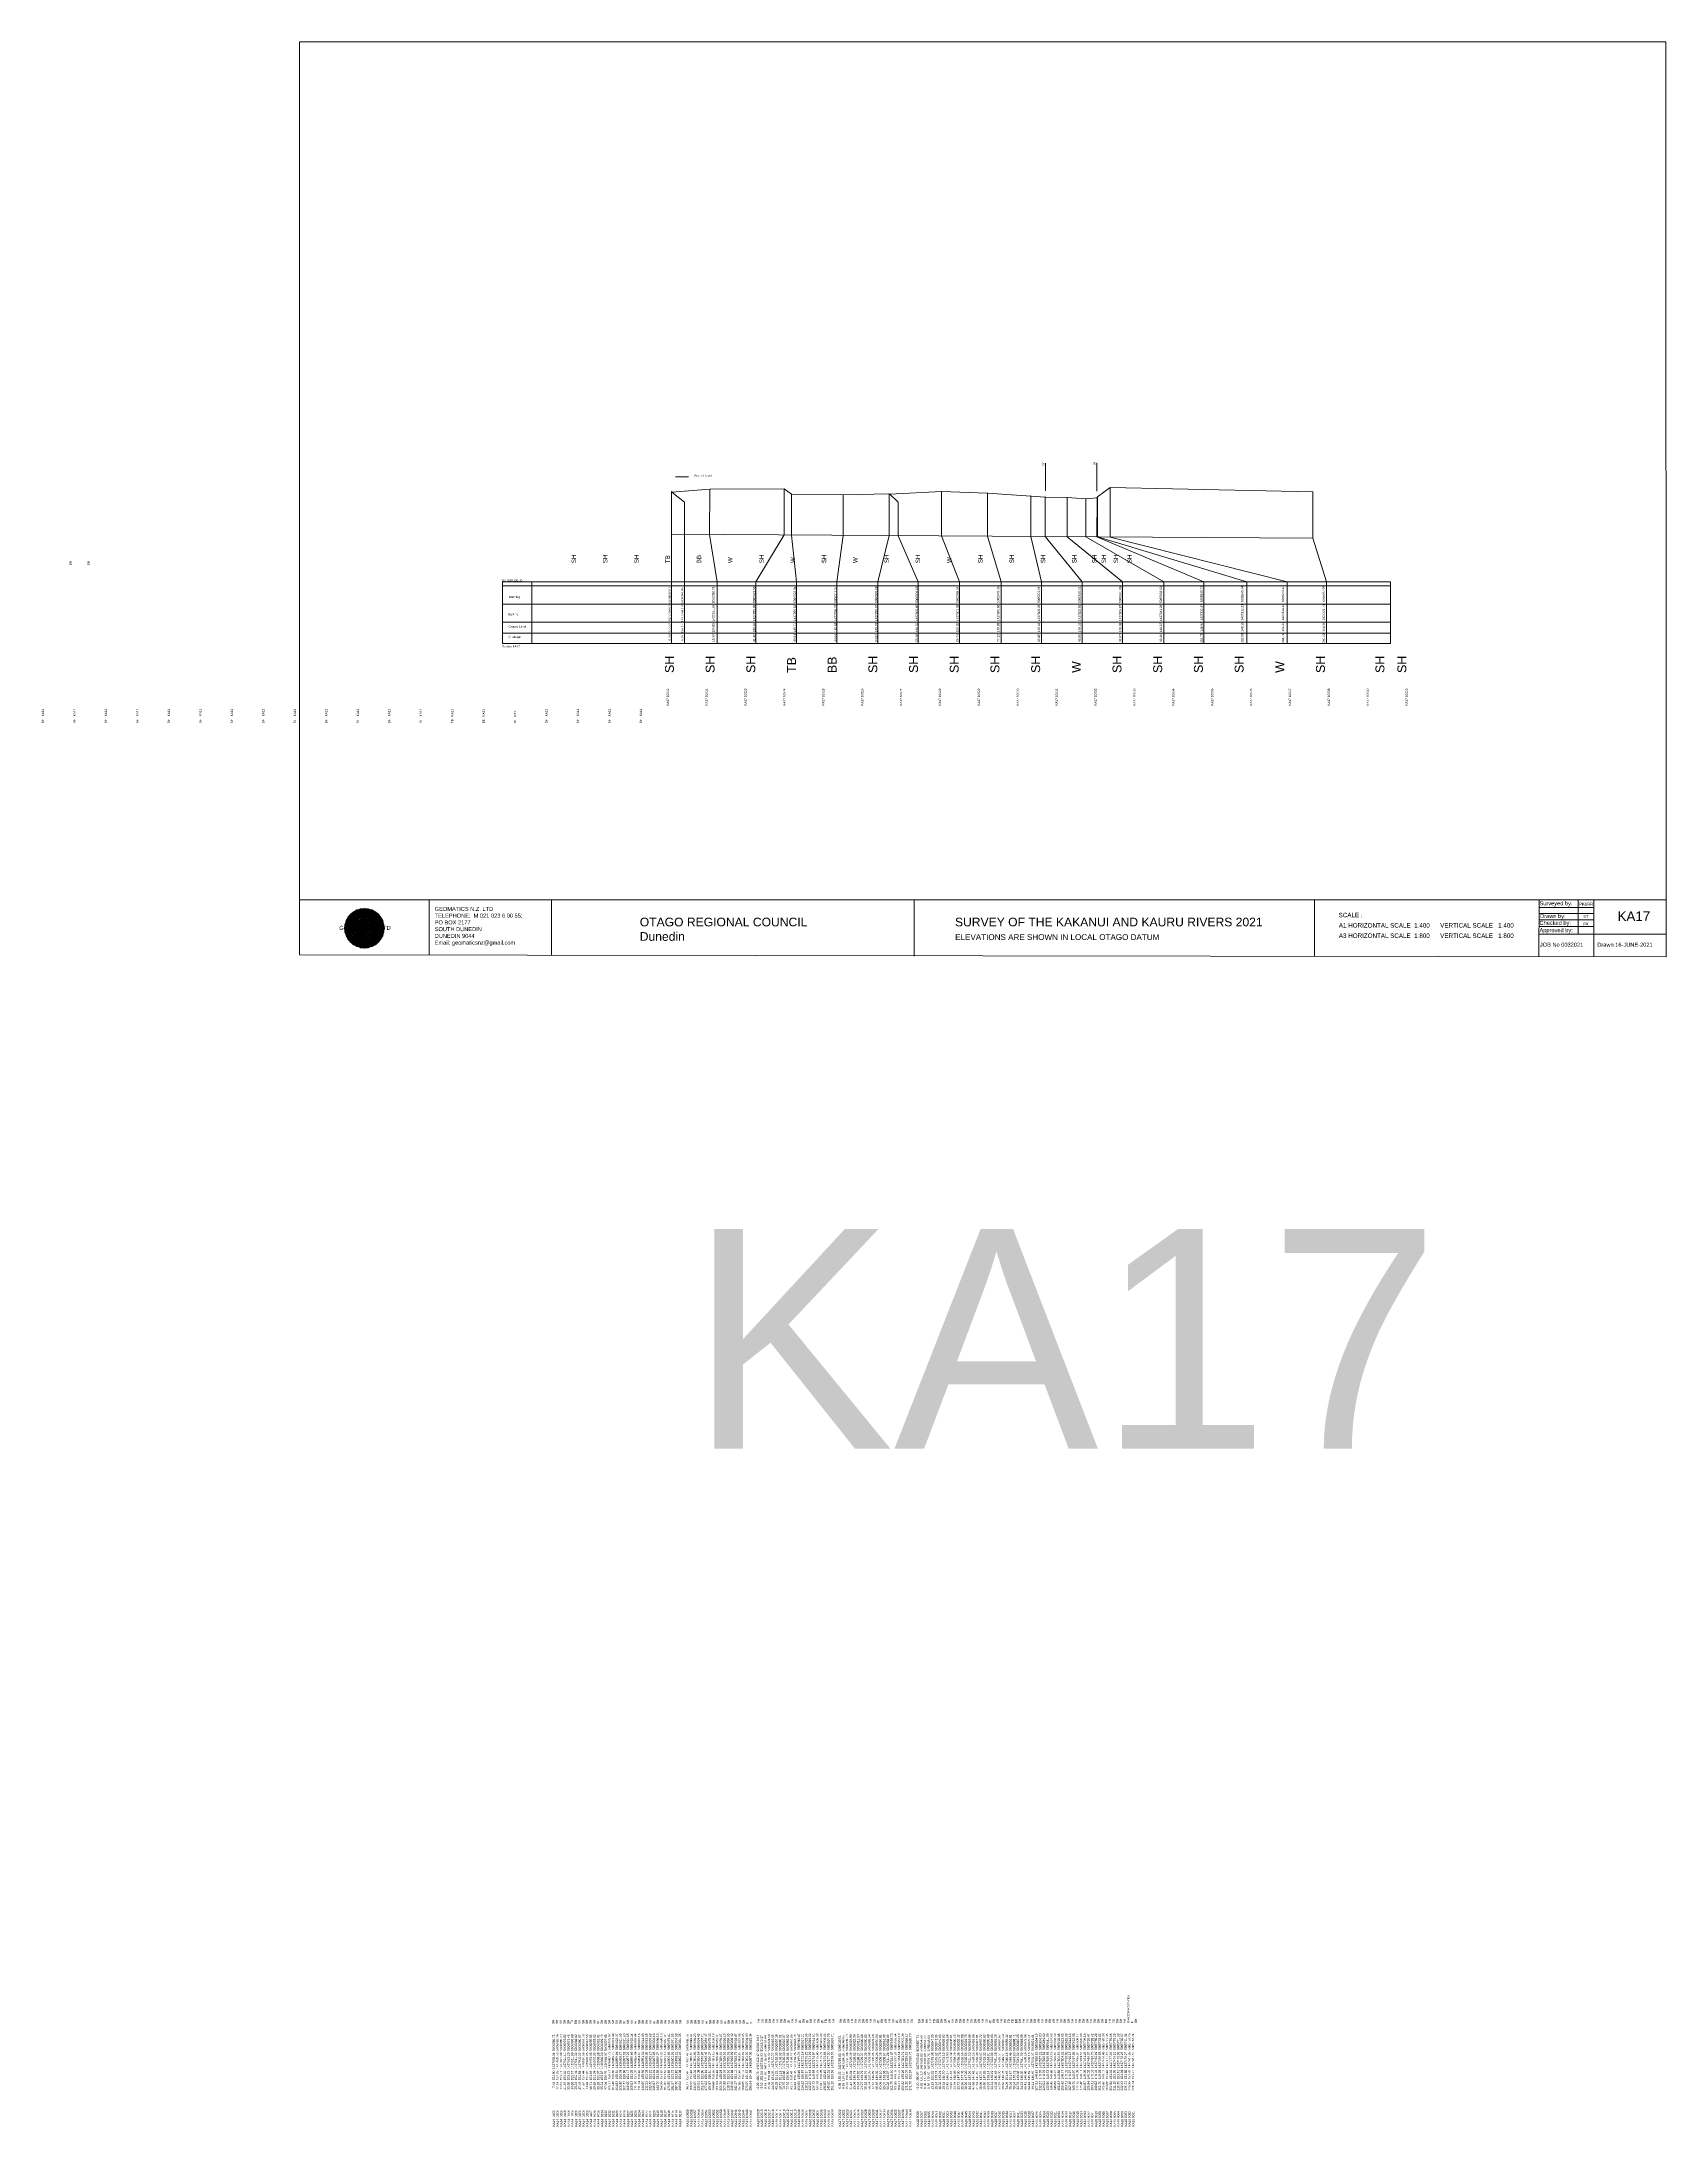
# Model space of a CAD drawing. Header units: millimetres. Extents: x -9371299 to 1075569, y -13754315 to 1425285150.
# Drawn here: x -1030697 to -665330, y -217373 to 251520 of the extents above; entities that cross this region are included whole.
import ezdxf

# ---------------------------------------------------------------- set-up
doc = ezdxf.new("R2010")
doc.units = ezdxf.units.MM
doc.header["$PDMODE"] = 35
doc.header["$PDSIZE"] = 20
doc.layers.get('0').update_dxf_attribs({"lineweight": 0})
doc.layers.add('CODE', color=7, linetype='Continuous', lineweight=0)
doc.layers.add('geo', color=7, linetype='Continuous', lineweight=0)
doc.styles.get("Standard").update_dxf_attribs({"font": 'arial.ttf'})

# ---------------------------------------------------------------- blocks, each defined once
blk = doc.blocks.new('Geomatics_Circle_SPT')
at = {"layer": 'geo', "color": 2, "linetype": 'Continuous', "lineweight": 0}
for p, q in [((0, 25.2), (-25.2, 0)), ((-24.7, 4.9), (-4.9, 24.7)), ((-24.7, -4.9), (4.9, 24.7)), ((4.9, -24.7), (-24.7, 4.9)), ((-24.7, 0), (0, -24.7)), ((-9.7, 23.3), (-23.3, 9.6)), ((9.7, 23.3), (-23.3, -9.7)), ((-23.3, 9.7), (9.7, -23.3)), ((-21, 14), (-14, 21)), ((-21, -14), (14, 21)), ((14, -21), (-21, 14)), ((0, 0), (-17.8, 17.8)), ((0, 0), (-17.8, -17.8)), ((-14, 21), (21, -14)), ((21, 14), (-14, -21)), ((23.3, -9.7), (-9.7, 23.3)), ((-9.7, -23.3), (23.3, 9.7)), ((-4.9, 24.7), (24.7, -4.9)), ((24.7, 4.9), (-4.9, -24.7)), ((25.2, 0), (0, 25.2)), ((0, 0), (17.8, 17.8)), ((0, 0), (17.8, -17.8)), ((0, -24.8), (25.2, 0)), ((4.9, 24.7), (24.7, 4.9)), ((23.3, 9.7), (9.7, 23.3)), ((14, 21), (21, 14)), ((17.8, 18.1), (17.8, 18.1)), ((-4.9, -24.7), (-24.7, -4.9)), ((-23.3, -9.7), (-9.7, -23.3)), ((-14, -21), (-21, -14)), ((-17.8, -17.8), (-17.8, -17.8)), ((24.7, -4.9), (4.9, -24.7)), ((4.9, -24.7), (4.9, -24.7)), ((9.7, -23.3), (23.3, -9.7)), ((21, -14), (14, -21)), ((18.1, -17.8), (18.1, -17.8))]:
    blk.add_line(p, q, dxfattribs=at)
at = {"layer": 'geo', "color": 1, "linetype": 'Continuous', "lineweight": 0}
for p, q in [((-25.2, 0), (9.7, 23.3)), ((-25.2, 0), (-9.6, 23.3)), ((-25.2, 0), (23.3, 9.7)), ((-25.2, 0), (-23.3, 9.7)), ((-23.3, -9.7), (-25.2, 0)), ((-9.6, -23.3), (-25.2, 0)), ((9.7, -23.3), (-25.2, 0)), ((-4.9, 24.8), (-24.7, -4.9)), ((4.9, 24.7), (-24.7, 4.9)), ((14, 21), (-24.7, -4.9)), ((-14, 21), (-24.7, 4.9)), ((21, 14), (-24.7, 4.9)), ((-21, 14), (-24.7, -4.9)), ((0, 0), (-24.7, 4.9)), ((-24.7, 4.9), (-21, -14)), ((-24.7, 4.9), (-4.9, -24.7)), ((-24.7, 4.9), (14, -21)), ((-24.7, 4.9), (-24.7, 4.9)), ((0, 0), (-24.7, -4.9)), ((-23.3, 9.7), (0, 25.2)), ((-23.3, -9.6), (0, 25.2)), ((-23.3, -9.6), (17.8, 17.8)), ((-23.3, 9.7), (-17.8, 17.9)), ((-23.3, -9.6), (-17.8, 17.9)), ((-23.3, 9.7), (17.8, 17.8)), ((-17.8, -17.8), (-23.3, 9.7)), ((0, -25.2), (-23.3, 9.7)), ((-23.3, 9.7), (17.8, -17.8)), ((-23.3, 9.7), (25.2, 0)), ((-23.3, 9.4), (-23.3, 9.4)), ((-23.3, -9.7), (25.2, 0)), ((4.9, 24.8), (-21, -14)), ((-4.9, 24.7), (-21, 14)), ((14, 21), (-21, 14)), ((-14, 21), (-21, -14)), ((0, 0), (-21, 14)), ((-21, 14), (-14, -21)), ((-21, 14), (4.9, -24.7)), ((-21, 14), (-21, 14)), ((24.7, 4.9), (-21, 14)), ((0, 0), (-21, -14)), ((-17.9, 17.6), (-17.9, 17.6)), ((-17.8, 17.8), (9.7, 23.3)), ((-17.8, 17.8), (-9.6, 23.3)), ((-17.8, -17.8), (9.7, 23.3)), ((-17.8, -17.8), (-9.7, 23.3)), ((-9.7, -23.3), (-17.8, 17.8)), ((-17.8, 17.8), (9.7, -23.3)), ((-17.8, 17.8), (23.3, -9.6)), ((-17.8, 17.8), (23.3, 9.7)), ((-17.8, -17.8), (23.3, 9.7)), ((4.9, 24.7), (-14, 21)), ((-4.9, 24.7), (-14, -20.9)), ((0, 0), (-14, 21)), ((-14, 21), (-4.9, -24.7)), ((-14, 21), (-14, 21)), ((24.7, -4.9), (-14, 21)), ((21, 14), (-14, 21)), ((-14, -21), (24.7, 4.9)), ((0, 0), (-14, -21)), ((-9.8, 23.1), (-9.8, 23.1)), ((-9.7, 23.3), (0, 25.2)), ((-9.7, 23.3), (0, -25.2)), ((-9.7, -23.3), (0, 25.2)), ((-9.6, 23.3), (17.8, -17.8)), ((-9.6, 23.3), (25.2, 0)), ((-9.6, 23.3), (17.8, 17.8)), ((-9.6, -23.3), (17.8, 17.9)), ((25.2, 0), (-9.6, -23.3)), ((0, 0), (-4.9, 24.7)), ((-4.9, 24.7), (-4.9, 24.7)), ((21, -14), (-4.9, 24.7)), ((24.8, 4.9), (-4.9, 24.7)), ((14, 21), (-4.9, 24.7)), ((-4.9, -24.7), (21, 14)), ((0, 0), (-4.9, -24.7)), ((-0.2, 25.1), (-0.2, 25.1)), ((0, 25.2), (9.7, -23.3)), ((0, 25.2), (23.3, -9.7)), ((0, 25.2), (23.3, 9.7)), ((0, 25.2), (9.7, 23.3)), ((0, 0), (4.9, 24.7)), ((0, -25.2), (9.7, 23.3)), ((0, 0), (14, 21)), ((0, 0), (21, 14)), ((23.3, 9.7), (0, -25.2)), ((0, 0), (24.8, 4.9)), ((0, 0), (4.9, -24.7)), ((0, 0), (14, -21)), ((0, 0), (21, -14)), ((0, 0), (24.8, -4.9)), ((21, 14), (4.9, 24.8)), ((14, -21), (4.9, 24.7)), ((24.7, -4.9), (4.9, 24.7)), ((4.9, 24.7), (4.9, 24.7)), ((4.9, -24.7), (14, 21)), ((4.9, -24.7), (24.7, 4.9)), ((9.4, 23.3), (9.4, 23.3)), ((9.7, 23.3), (17.8, -17.8)), ((9.7, 23.3), (25.2, 0)), ((9.7, 23.3), (17.8, 17.9)), ((17.8, 17.8), (9.7, -23.3)), ((25.2, 0), (9.7, -23.3)), ((21, -14), (14, 21)), ((24.7, 4.9), (14, 21)), ((14, 21), (14, 21)), ((14, -21), (21, 14)), ((17.6, 17.9), (17.6, 17.9)), ((17.8, 17.8), (23.3, -9.7)), ((17.8, 17.8), (23.3, 9.7)), ((23.3, 9.7), (17.8, -17.8)), ((24.7, -4.9), (21, 14)), ((21, 14), (21, 14)), ((21, -14), (24.7, 4.9)), ((23.1, 9.8), (23.1, 9.8)), ((23.3, 9.7), (25.2, 0)), ((25.2, 0), (23.3, -9.6)), ((24.7, 4.9), (24.7, 4.9)), ((25.1, 0.2), (25.1, 0.2)), ((-25.2, 0), (23.3, -9.7)), ((-25.1, -0.2), (-25.1, -0.2)), ((-24.7, -4.9), (-24.7, -4.9)), ((-24.7, -4.9), (-14, -21)), ((-24.7, -4.9), (4.9, -24.7)), ((-24.7, -4.9), (21, -14)), ((-17.8, -17.8), (-23.3, -9.7)), ((0, -25.2), (-23.3, -9.6)), ((17.8, -17.8), (-23.3, -9.6)), ((-23.1, -9.8), (-23.1, -9.8)), ((-21, -14), (24.7, -4.9)), ((-21, -14), (-21, -14)), ((-21, -14), (-4.9, -24.7)), ((-21, -14), (14, -21)), ((23.3, -9.7), (-17.8, -17.8)), ((-9.6, -23.3), (-17.8, -17.8)), ((9.7, -23.3), (-17.8, -17.8)), ((-17.6, -17.9), (-17.6, -17.9)), ((-14, -21), (21, -14)), ((-14, -21), (-14, -21)), ((-14, -21), (4.9, -24.7)), ((17.8, -17.8), (-9.7, -23.3)), ((0, -25.2), (-9.7, -23.3)), ((-9.4, -23.3), (-9.4, -23.3)), ((-4.9, -24.7), (24.7, -4.9)), ((-4.9, -24.7), (14, -21)), ((-4.9, -24.7), (-4.9, -24.7)), ((23.3, -9.6), (0, -25.2)), ((9.7, -23.3), (0, -25.2)), ((0.2, -25.1), (0.2, -25.1)), ((4.9, -24.7), (21, -14)), ((4.9, -24.7), (4.9, -24.7)), ((17.8, -17.8), (9.7, -23.3)), ((9.8, -23.1), (9.8, -23.1)), ((14, -21), (24.7, -4.9)), ((14, -21), (14, -21)), ((23.3, -9.6), (17.8, -17.8)), ((17.9, -17.6), (17.9, -17.6)), ((21, -14), (21, -14)), ((23.3, -9.4), (23.3, -9.4)), ((24.7, -4.9), (24.7, -4.9))]:
    blk.add_line(p, q, dxfattribs=at)
at = {"layer": 'geo', "color": 114, "linetype": 'Continuous', "lineweight": 0}
for p, q in [((17.9, 17.8), (-25.2, 0)), ((-24.7, 4.9), (14, 21)), ((-24.7, -4.9), (21, 14)), ((-14, -21), (-24.7, 4.9)), ((9.7, 23.3), (-23.3, 9.7)), ((0, 0), (-23.3, 9.7)), ((-23.3, 9.7), (-9.7, -23.3)), ((0, 0), (-23.3, -9.7)), ((-4.9, -24.7), (-21, 14)), ((-20.9, 14), (4.9, 24.7)), ((24.8, 4.9), (-20.9, -14)), ((0, 25.2), (-17.8, 17.8)), ((-17.8, 17.8), (0, -25.2)), ((-14, 21), (-4.9, 24.7)), ((4.9, -24.7), (-14, 21)), ((0, 0), (-9.7, 23.3)), ((0, 0), (-9.7, -23.3)), ((-4.9, 24.7), (14, -21)), ((17.8, -17.8), (0, 25.2)), ((0, 0), (9.7, 23.3)), ((0, 0), (23.3, 9.7)), ((0, 0), (9.7, -23.3)), ((0, 0), (23.3, -9.7)), ((4.9, 24.7), (21, -14)), ((23.3, -9.7), (9.7, 23.3)), ((14, 21), (24.7, -4.9)), ((25.2, 0), (17.8, 17.8)), ((21, 14), (24.7, 4.9)), ((-25.2, 0), (-17.8, -17.8)), ((-21, -14), (-24.7, -4.9)), ((-17.8, -17.8), (25.2, 0)), ((24.8, -4.9), (-14, -21)), ((-9.6, -23.3), (23.3, -9.7)), ((21, -14), (-4.9, -24.8)), ((0, -25.2), (17.9, -17.8)), ((14, -21), (4.9, -24.8))]:
    blk.add_line(p, q, dxfattribs=at)
at = {"layer": 'geo', "color": 250, "linetype": 'Continuous', "lineweight": 0}
for p, q in [((0, 0), (-25.2, 0)), ((24.7, 4.9), (-24.7, 4.9)), ((-24.7, 4.9), (-24.7, -4.9)), ((-23.3, 9.7), (23.3, 9.7)), ((-23.3, 9.7), (-23.3, 9.7)), ((-23.3, -9.7), (-23.3, 9.7)), ((21, 14), (-21, 14)), ((-21, 14), (-21, -14)), ((-17.8, 17.8), (17.8, 17.8)), ((-17.8, -17.8), (-17.8, 17.8)), ((-14, 21), (-14, 21)), ((14, 21), (-14, 21)), ((-14, 20.9), (-14, -21)), ((-9.7, 23.3), (9.7, 23.3)), ((-9.7, -23.3), (-9.7, 23.3)), ((-4.9, 24.7), (4.9, 24.7)), ((-4.9, 24.7), (-4.9, -24.7)), ((0, 0), (0, 25.2)), ((0, 0), (0, -25.2)), ((0, 0), (25.2, 0)), ((4.9, 24.7), (4.9, -24.7)), ((9.7, -23.3), (9.7, 23.3)), ((14, 21), (14, -21)), ((17.8, -17.8), (17.8, 17.8)), ((21, 14), (21, 14)), ((21, -14), (21, 14)), ((23.3, 9.7), (23.3, -9.7)), ((24.7, 4.9), (24.7, 4.9)), ((24.7, -4.9), (24.7, 4.9)), ((-24.7, -4.9), (24.7, -4.9)), ((23.3, -9.7), (-23.3, -9.7)), ((-21, -14), (21, -14)), ((17.8, -17.8), (-17.8, -17.8)), ((-14, -21), (14, -21)), ((9.7, -23.3), (-9.7, -23.3)), ((-4.9, -24.7), (4.9, -24.7))]:
    blk.add_line(p, q, dxfattribs=at)
blk = doc.blocks.new('GeomaticsNZ TITLE BLOCK')
at = {"color": 7, "linetype": 'Continuous', "lineweight": 0}
for p, q in [((0, 94.9), (0, 1579.2)), ((0, 1579.2), (2363.4, 1579.2)), ((2363.4, 1579.2), (2364, 94.9)), ((2364, 94.9), (0, 94.9)), ((0, 94.9), (0, 0)), ((15.9, 94.9), (2364, 94.9)), ((224.3, 95.2), (224.3, -0.3)), ((2364, 94.9), (382.6, 94.9)), ((435.8, 95.2), (435.8, -0.7)), ((1063.4, 94.9), (1063.4, -2.4)), ((1755.4, 94.9), (1755.4, -2.6)), ((2143.9, 94.9), (2143.7, -3)), ((2143.9, 81.9), (2238.6, 81.7)), ((2211.5, 94.9), (2211.5, 36.1)), ((2238.6, 94.8), (2238.6, -3.2)), ((2364, -3.5), (2364, 94.9)), ((2143.6, 60.4), (2238.6, 60.4)), ((2143.8, 48.6), (2238.6, 48.6)), ((2143.9, 71), (2238.6, 71)), ((0, 0), (2364, -3.5)), ((2143.8, 35.4), (2364, 35.3))]:
    blk.add_line(p, q, dxfattribs=at)
at = {"color": 7, "linetype": 'Continuous', "lineweight": 0, "xscale": 1.36, "yscale": 1.36, "zscale": 1.36}
blk.add_blockref('Geomatics_Circle_SPT', (112.4, 45.7), dxfattribs=at)
at = {"color": 7, "linetype": 'Continuous', "lineweight": 0}
for s, p in [('PK&RR', (2213.2, 84.8)), ('ST', (2220.3, 63.6)), ('PK', (2220.4, 50.6))]:
    blk.add_text(s, height=5, dxfattribs=at).set_placement(p)
at = {"color": 7, "linetype": 'Continuous', "lineweight": 0, "attachment_point": 1}
for s, width, heights, insert, char_height in [('{\\C256;GEOMATICS N.Z. LTD                   \\PTELEPHONE:  M 021 023 6 00 55;\\PPO BOX 2177\\PSOUTH DUNEDIN\\PDUNEDIN 9044\\PEmail: geomaticsnz@gmail.com}', 3535.727, [94.7], (234, 82.7), 7), ('{\\C256;Surveyed by:}', 3535.727, [0], (2144.7, 92.4), 7), ('{\\C256;Geomatics N.Z. LTD                   }', 125.079, [15.8], (68.8, 49.9), 7), ('{\\C256;OTAGO REGIONAL COUNCIL\\PDunedin}', 3535.727, [0], (588.6, 64), 15), ('{\\C256;SURVEY OF THE KAKANUI AND KAURU RIVERS 2021}', 3535.727, [0], (1133.8, 64), 15), ('{\\C256;Approved by:}', 3535.727, [0], (2144.7, 45.9), 7), ('{\\C256;Checked by:}', 3535.727, [0], (2144.7, 58.6), 7), ('{\\C256;Drawn by:}', 3535.727, [0], (2145.8, 70.4), 7), ('{\\C256;ELEVATIONS ARE SHOWN IN LOCAL OTAGO DATUM}', 3535.727, [0], (1134.1, 35.4), 10), ('{\\C256;JOB No 0032021}', 3535.727, [0], (2145.3, 20.8), 7), ('{\\C256;Drawn:16-JUNE-2021}', 3535.727, [0], (2244.7, 20.7), 7)]:
    blk.add_mtext_dynamic_manual_height_columns(s, width=width, gutter_width=159, heights=heights, dxfattribs=dict(at, insert=insert, char_height=char_height))

msp = doc.modelspace()

# ---------------------------------------------------------------- linework, layer by layer
at = {"color": 7, "lineweight": 0}
for p, q in [((-804920, 150527), (-804920, 156706)), ((-793399, 150420), (-793399, 156813)), ((-744796, 139813), (-741787, 130000))]:
    msp.add_line(p, q, dxfattribs=at)
at = {"lineweight": 0}
for p, q in [((-889033, 150317), (-889033, 116048)), ((-880428, 150847), (-880492, 140671)), ((-863714, 150938), (-863714, 140565)), ((-862070, 149738), (-862070, 140554)), ((-850467, 149628), (-850467, 140481)), ((-840137, 149789), (-840137, 140416)), ((-793363, 148940), (-793419, 140120)), ((-889033, 140725), (-744796, 139813)), ((-880492, 140671), (-878778, 130000)), ((-863714, 140565), (-870100, 130000)), ((-862070, 140554), (-860969, 130000)), ((-850467, 140481), (-851880, 130000)), ((-840137, 140416), (-842641, 130000)), ((-838095, 140403), (-833554, 130000)), ((-828370, 140341), (-824310, 130000)), ((-817990, 140276), (-814914, 130000)), ((-808264, 140214), (-805877, 130000)), ((-805054, 140194), (-796710, 130000)), ((-800039, 140162), (-787601, 130000)), ((-795856, 140136), (-778302, 130000)), ((-793419, 140120), (-769306, 130000)), ((-793219, 140119), (-759690, 130000)), ((-790396, 140101), (-750618, 130000)), ((-927096, 130000), (-927096, 129453)), ((-878778, 116176), (-878778, 130000)), ((-870100, 116176), (-870100, 130000)), ((-860969, 116176), (-860969, 130000)), ((-851880, 116176), (-851880, 130000)), ((-842641, 116176), (-842641, 130000)), ((-833554, 116176), (-833554, 130000)), ((-824310, 116176), (-824310, 130000)), ((-814914, 116176), (-814914, 130000)), ((-805877, 116176), (-805877, 130000)), ((-796710, 116176), (-796710, 130000)), ((-787601, 116176), (-787601, 130000)), ((-778302, 116176), (-778302, 130000)), ((-769306, 116176), (-769306, 130000)), ((-759690, 116176), (-759690, 130000)), ((-750618, 116176), (-750618, 130000)), ((-741787, 116176), (-741787, 130000))]:
    msp.add_line(p, q, dxfattribs=at)
at = {"color": 1, "lineweight": 0}
msp.add_line((-888160, 153653), (-885253, 153653), dxfattribs=at)
at = {"color": 7, "lineweight": 0, "transparency": 33554687}
for p, q in [((-927096, 130000), (-727359, 130000)), ((-927096, 129453), (-927096, 116176)), ((-927096, 129154), (-727359, 129154)), ((-920460, 130000), (-920460, 116176)), ((-727359, 130000), (-727359, 116176)), ((-927096, 125031), (-727359, 125031)), ((-927096, 120970), (-727359, 120970)), ((-927096, 118467), (-727359, 118467)), ((-927096, 116176), (-727359, 116176))]:
    msp.add_line(p, q, dxfattribs=at)
at = {"color": 1, "lineweight": 0}
msp.add_lwpolyline([(-889033, 150317), (-888951, 150167), (-880428, 150847), (-863714, 150938), (-862070, 149738), (-850467, 149628), (-840137, 149789), (-839933, 149759), (-828370, 150349), (-817990, 149990), (-808264, 149320), (-805054, 149100), (-800039, 148980), (-795856, 148670), (-793363, 148940), (-793219, 149180), (-790396, 151241), (-744796, 150262)], dxfattribs=at)
at = {"lineweight": 0}
for points in [[(-888951, 150167), (-886127, 147928), (-886127, 140706)], [(-828370, 150349), (-828370, 140341)], [(-790396, 151241), (-790396, 140101)], [(-744796, 150262), (-744796, 139813)], [(-839933, 149759), (-838095, 147934), (-838095, 140403)], [(-817990, 149990), (-817990, 140276)], [(-808264, 149320), (-808264, 140214)], [(-805054, 149100), (-805054, 140194)], [(-800039, 148980), (-800039, 140162)], [(-795856, 148670), (-795856, 140136)], [(-793219, 149180), (-793219, 140119)], [(-886127, 140706), (-886127, 116176)]]:
    msp.add_lwpolyline(points, dxfattribs=at)
for p in [(-889033, 150317), (-888951, 150167), (-880428, 150847), (-863714, 150938), (-828370, 150349), (-790396, 151241), (-744796, 150262), (-862070, 149738), (-850467, 149628), (-840137, 149789), (-839933, 149759), (-817990, 149990), (-808264, 149320), (-805054, 149100), (-800039, 148980), (-795856, 148670), (-793363, 148940), (-793219, 149180)]:
    msp.add_point(p, dxfattribs=at)

# ---------------------------------------------------------------- block references
at = {"color": 7, "lineweight": 0, "xscale": 130.037656131007, "yscale": 130.037656131007, "zscale": 130.037656131007}
msp.add_blockref('GeomaticsNZ TITLE BLOCK', (-972738, 46160), dxfattribs=at)

# ---------------------------------------------------------------- texts
at = {"color": 7, "lineweight": 0, "transparency": 33554687}
for s, height, p in [('Ground Level', 473.07, (-883968, 153653)), ('DATUM 130.00', 473.07, (-927163, 130136)), ('Northing', 473.1, (-925652, 126387)), ('Easting', 473.1, (-925721, 122528)), ('Ground Level', 473.07, (-925704, 119739)), ('Chainage', 473.1, (-925701, 117414)), ('Section KA17', 473.07, (-927163, 115258))]:
    msp.add_text(s, height=height, dxfattribs=at).set_placement(p)
at = {"lineweight": 0}
for s, p in [('6.08  150.32  1427289.83  5006048.81', (-889213, 116826)), ('6.16  150.17  1427284.13  5006048.95', (-886365, 116730)), ('  15.30  150.85  1427291.89  5006039.73', (-879382, 116100)), ('  31.40  150.94  1427295.39  5006023.98', (-870232, 116146)), ('  33.04  149.74  1427295.62  5006022.34', (-861083, 116146)), ('  44.64  149.63  1427298.27  5006011.04', (-851934, 116167)), ('  54.97  149.79  1427299.37  5006000.68', (-842785, 116147)), ('  55.18  149.76  1427300.86  5006000.83', (-833636, 116147)), ('  66.74  150.35  1427303.38  5005989.54', (-824487, 116149)), ('  77.12  149.99  1427305.86  5005979.46', (-815338, 116143)), ('  86.85  149.32  1427308.28  5005970.04', (-806189, 116147)), ('  90.06  149.10  1427308.59  5005966.81', (-797040, 116147)), ('  95.07  148.98  1427309.87  5005961.96', (-787891, 116147)), ('  99.26  148.67  1427311.28  5005958.00', (-778742, 116147)), (' 101.75  148.94  1427312.47  5005955.73', (-769593, 116100)), (' 101.89  149.18  1427312.31  5005955.54', (-760444, 116100)), (' 104.71  151.24  1427314.14  5005953.10', (-751295, 116100)), (' 150.32  150.26  1427321.71  5005907.99', (-742146, 116100)), ('  BM-OCR-KA10-Obs', (-786059, -194548)), (' SH', (-915407, -194548)), ('    7.81  152.90  1427033.34  5006086.71', (-915325, -209519)), (' SH', (-914566, -194548)), ('  12.19  152.93  1427030.63  5006083.26', (-914489, -209519)), (' SH', (-913724, -194548)), ('  12.61  151.71  1427027.89  5006085.23', (-913654, -209519)), (' SH', (-912882, -194548)), ('  21.80  153.02  1427021.11  5006079.02', (-912819, -209519)), (' SH', (-912040, -194548)), ('  32.69  153.03  1427013.25  5006071.46', (-911983, -209519)), (' TB', (-911207, -194548)), ('  34.89  153.07  1427011.89  5006069.68', (-911148, -209519)), (' BB', (-910373, -194548)), ('  35.83  152.41  1427011.32  5006068.92', (-910312, -209519)), (' SH', (-909532, -194548)), ('  47.83  152.54  1427002.32  5006060.97', (-909477, -209519)), (' SH', (-908690, -194548)), ('  61.62  152.44  1426992.09  5006051.73', (-908642, -209519)), (' SH', (-907848, -194548)), ('  73.99  152.05  1426982.85  5006043.50', (-907806, -209519)), (' SH', (-907006, -194548)), ('  86.71  151.58  1426973.35  5006035.05', (-906971, -209519)), (' SH', (-906164, -194548)), ('  89.86  151.34  1426970.93  5006033.02', (-906136, -209519)), (' W', (-905331, -194548)), ('  93.18  150.97  1426968.28  5006031.01', (-905300, -209519)), (' SH', (-904489, -194548)), ('  95.51  150.87  1426966.59  5006029.40', (-904465, -209519)), (' SH', (-903647, -194548)), ('  97.94  150.78  1426964.87  5006027.68', (-903629, -209519)), (' SH', (-902805, -194548)), (' 100.71  150.71  1426962.73  5006025.92', (-902794, -209519)), (' SH', (-901963, -194548)), (' 103.46  150.65  1426960.77  5006023.99', (-901959, -209519)), (' 104.83  150.54  1426959.84  5006022.97', (-901123, -209519)), (' SH', (-901121, -194548)), (' 106.80  150.78  1426958.07  5006021.99', (-900288, -209519)), (' SH', (-900280, -194548)), (' 107.47  150.96  1426957.52  5006021.60', (-899452, -209519)), (' W', (-899446, -194548)), (' 108.05  151.17  1426957.23  5006021.05', (-898617, -209519)), (' SH', (-898604, -194548)), (' 109.03  151.25  1426956.65  5006020.24', (-897782, -209519)), (' SH', (-897763, -194548)), (' 111.16  151.02  1426955.04  5006018.84', (-896946, -209519)), (' W', (-896929, -194548)), (' 111.74  150.94  1426954.87  5006018.16', (-896111, -209519)), (' SH', (-896087, -194548)), (' 116.80  150.92  1426951.01  5006014.88', (-895276, -209519)), (' SH', (-895245, -194548)), (' 119.21  151.03  1426948.95  5006013.58', (-894440, -209519)), (' SH', (-894404, -194548)), (' 132.46  151.22  1426939.17  5006004.63', (-893605, -209519)), (' SH', (-893562, -194548)), (' 135.67  151.31  1426937.08  5006002.16', (-892769, -209519)), (' W', (-892728, -194548)), (' 144.76  151.50  1426930.27  5005996.13', (-891934, -209519)), (' SH', (-891887, -194548)), (' 156.99  151.62  1426921.02  5005988.13', (-891099, -209519)), (' SH', (-891045, -194548)), (' 167.62  151.62  1426913.13  5005981.01', (-890263, -209519)), (' SH', (-890203, -194548)), (' 175.95  151.69  1426906.96  5005975.41', (-889428, -209519)), (' SH', (-889361, -194548)), (' 181.97  151.72  1426902.26  5005971.63', (-888593, -209519)), (' SH', (-888519, -194548)), (' 187.46  151.82  1426898.21  5005967.93', (-887757, -209519)), (' SH', (-887677, -194548)), (' 196.02  151.98  1426892.16  5005961.85', (-886922, -209519)), (' SH', (-886835, -194548)), ('  96.17  152.47  1427072.42  5006058.75', (-885253, -209519)), (' SH', (-885160, -194548)), (' 106.55  152.46  1427068.67  5006049.07', (-884418, -209519)), (' SH', (-884318, -194548)), (' 119.00  152.01  1427062.33  5006038.20', (-883582, -209519)), (' SH', (-883476, -194548)), (' 133.91  152.08  1427056.64  5006024.42', (-882747, -209519)), (' SH', (-882635, -194548)), (' 151.94  151.96  1427049.87  5006007.71', (-881912, -209519)), (' SH', (-881793, -194548)), (' 177.02  150.81  1427040.43  5005984.47', (-881076, -209519)), (' W', (-880959, -194548)), (' 186.87  150.54  1427036.27  5005975.53', (-880241, -209519)), (' SH', (-880118, -194548)), (' 194.86  150.55  1427033.15  5005968.18', (-879405, -209519)), (' SH', (-879276, -194548)), (' 201.58  150.49  1427030.48  5005962.01', (-878570, -209519)), (' SH', (-878434, -194548)), (' 205.78  150.23  1427029.03  5005958.07', (-877735, -209519)), (' SH', (-877592, -194548)), (' 207.88  150.76  1427028.06  5005956.19', (-876899, -209519)), (' W', (-876759, -194548)), (' 210.76  151.62  1427026.91  5005953.55', (-876064, -209519)), (' SH', (-875917, -194548)), (' 226.20  151.88  1427020.69  5005939.42', (-875229, -209519)), (' SH', (-875075, -194548)), (' 242.27  151.12  1427014.79  5005924.47', (-874393, -209519)), (' SH', (-874233, -194548)), (' 257.85  152.64  1427008.87  5005910.06', (-873558, -209519)), (' SH', (-873391, -194548)), (' 264.65  154.14  1427006.09  5005903.85', (-872722, -209519)), (' SH', (-872549, -194548)), (' 275.00  154.57  1427002.09  5005894.30', (-871887, -209519)), (' F', (-871716, -194548)), (' 286.94  154.58  1426997.36  5005883.34', (-871052, -209519)), (' Y', (-870883, -194548)), ('  -9.99  150.79  1427152.17  5006049.64', (-869383, -209519)), ('  SH', (-869208, -194548)), ('  -3.52  152.04  1427154.90  5006042.37', (-868548, -209519)), ('  SH', (-868366, -194548)), ('   8.43  151.87  1427155.80  5006031.84', (-867712, -209519)), ('  SH', (-867524, -194548)), ('  15.58  150.94  1427156.62  5006024.59', (-866877, -209519)), ('  SH', (-866682, -194548)), ('  24.65  151.33  1427157.77  5006015.55', (-866041, -209519)), ('  SH', (-865840, -194548)), ('  43.28  151.22  1427160.93  5005997.18', (-865206, -209519)), ('  SH', (-864998, -194548)), ('  59.71  151.12  1427163.32  5005980.91', (-864371, -209519)), ('  SH', (-864156, -194548)), ('  73.75  150.88  1427165.69  5005967.07', (-863535, -209519)), ('  SH', (-863314, -194548)), ('  77.90  150.50  1427166.04  5005962.92', (-862700, -209519)), ('  W', (-862481, -194548)), ('  83.77  150.41  1427168.22  5005957.35', (-861864, -209519)), ('  SH', (-861639, -194548)), ('  94.43  150.38  1427169.26  5005946.70', (-861029, -209519)), ('  SH', (-860797, -194548)), (' 100.66  150.48  1427169.78  5005940.47', (-860194, -209519)), ('  W', (-859964, -194548)), (' 114.12  150.87  1427172.14  5005927.21', (-859358, -209519)), ('  SH', (-859122, -194548)), (' 118.11  150.24  1427173.23  5005923.36', (-858523, -209519)), ('  W', (-858289, -194548)), (' 122.23  149.49  1427174.09  5005919.32', (-857688, -209519)), ('  SH', (-857447, -194548)), (' 126.73  149.59  1427174.97  5005914.91', (-856852, -209519)), ('  SH', (-856605, -194548)), (' 132.28  149.75  1427175.60  5005909.38', (-856017, -209519)), ('  SH', (-855763, -194548)), (' 133.87  150.28  1427175.79  5005907.80', (-855181, -209519)), ('  W', (-854930, -194548)), (' 135.85  152.45  1427175.98  5005905.83', (-854346, -209519)), ('  TB', (-854097, -194548)), (' 143.99  152.31  1427177.20  5005897.78', (-853511, -209519)), ('  SH', (-853255, -194548)), (' 151.19  153.53  1427178.59  5005890.71', (-852675, -209519)), ('  SH', (-852413, -194548)), ('   6.08  150.32  1427289.83  5006048.81', (-851007, -209519)), ('  SH', (-850738, -194548)), ('   6.16  150.17  1427284.13  5006048.95', (-850171, -209519)), ('  SH', (-849896, -194548)), ('  15.30  150.85  1427291.89  5006039.73', (-849336, -209519)), ('  SH', (-849054, -194548)), ('  31.40  150.94  1427295.39  5006023.98', (-848500, -209519)), ('  TB', (-848221, -194548)), ('  33.04  149.74  1427295.62  5006022.34', (-847665, -209519)), ('  BB', (-847387, -194548)), ('  44.64  149.63  1427298.27  5006011.04', (-846830, -209519)), ('  SH', (-846546, -194548)), ('  54.97  149.79  1427299.37  5006000.68', (-845994, -209519)), ('  SH', (-845704, -194548)), ('  55.18  149.76  1427300.86  5006000.83', (-845159, -209519)), ('  SH', (-844862, -194548)), ('  66.74  150.35  1427303.38  5005989.54', (-844324, -209519)), ('  SH', (-844020, -194548)), ('  77.12  149.99  1427305.86  5005979.46', (-843488, -209519)), ('  SH', (-843178, -194548)), ('  86.85  149.32  1427308.28  5005970.04', (-842653, -209519)), ('  W', (-842345, -194548)), ('  90.06  149.10  1427308.59  5005966.81', (-841817, -209519)), ('  SH', (-841503, -194548)), ('  95.07  148.98  1427309.87  5005961.96', (-840982, -209519)), ('  SH', (-840661, -194548)), ('  99.26  148.67  1427311.28  5005958.00', (-840147, -209519)), ('  SH', (-839819, -194548)), (' 101.75  148.94  1427312.47  5005955.73', (-839311, -209519)), ('  SH', (-838977, -194548)), (' 101.89  149.18  1427312.31  5005955.54', (-838476, -209519)), ('  W', (-838144, -194548)), (' 104.71  151.24  1427314.14  5005953.10', (-837641, -209519)), ('  SH', (-837302, -194548)), (' 150.32  150.26  1427321.71  5005907.99', (-836805, -209519)), ('  SH', (-836460, -194548)), (' 171.39  151.07  1427320.52  5005886.17', (-835970, -209519)), ('  SH', (-835618, -194548)), (' 171.70  152.57  1427319.73  5005885.70', (-835134, -209519)), ('  SH', (-834777, -194548)), ('  -1.20  150.97  1427583.44  5005957.71', (-833466, -209519)), ('  SH', (-833101, -194548)), ('   3.01  151.10  1427582.02  5005954.58', (-832630, -209519)), ('  SH', (-832259, -194548)), ('   6.30  151.48  1427581.08  5005951.22', (-831795, -209519)), ('  BB', (-831426, -194548)), ('   9.01  152.67  1427579.70  5005948.88', (-830960, -209519)), ('  TB', (-830593, -194548)), ('  10.29  152.83  1427579.95  5005947.33', (-830124, -209519)), ('  TB', (-829759, -194548)), ('  15.54  149.74  1427576.32  5005943.30', (-829289, -209519)), ('  BB', (-828926, -194548)), ('  18.36  149.21  1427574.78  5005940.93', (-828453, -209519)), ('  SH', (-828084, -194548)), ('  19.54  148.70  1427574.16  5005939.92', (-827618, -209519)), ('  SH', (-827242, -194548)), ('  20.40  148.17  1427573.93  5005939.06', (-826783, -209519)), ('  W', (-826409, -194548)), ('  20.91  147.16  1427573.69  5005938.61', (-825947, -209519)), ('  SH', (-825567, -194548)), ('  30.18  146.88  1427569.29  5005930.45', (-825112, -209519)), ('  SH', (-824725, -194548)), ('  33.70  147.30  1427566.35  5005928.10', (-824276, -209519)), ('  SH', (-823883, -194548)), ('  35.96  147.43  1427565.66  5005925.88', (-823441, -209519)), ('  SH', (-823042, -194548)), ('  38.96  147.20  1427565.06  5005922.75', (-822606, -209519)), ('  SH', (-822200, -194548)), ('  44.26  147.26  1427561.50  5005918.69', (-821770, -209519)), ('  SH', (-821358, -194548)), ('  47.68  147.41  1427559.25  5005916.06', (-820935, -209519)), ('  SH', (-820516, -194548)), ('  51.63  147.67  1427556.98  5005912.81', (-820100, -209519)), ('  SH', (-819674, -194548)), ('  56.98  147.79  1427555.07  5005907.72', (-819264, -209519)), ('  SH', (-818832, -194548)), ('  59.68  147.93  1427553.32  5005905.62', (-818429, -209519)), ('  SH', (-817990, -194548)), ('  60.30  148.14  1427553.01  5005905.08', (-817593, -209519)), ('  W', (-817157, -194548)), ('  60.51  148.19  1427552.86  5005904.93', (-816758, -209519)), ('  SH', (-816315, -194548)), ('  63.38  148.65  1427551.68  5005902.29', (-815923, -209519)), ('  SH', (-815473, -194548)), ('  67.91  149.20  1427550.61  5005897.67', (-815087, -209519)), ('  SH', (-814632, -194548)), ('  68.66  148.76  1427549.51  5005897.44', (-814252, -209519)), ('  BB', (-813798, -194548)), ('  74.08  151.65  1427546.16  5005893.12', (-813417, -209519)), ('  TB', (-812965, -194548)), ('  75.56  151.67  1427545.46  5005891.81', (-812581, -209519)), ('  TB', (-812132, -194548)), ('  79.34  149.72  1427543.80  5005888.41', (-811746, -209519)), ('  BB', (-811298, -194548)), ('  80.78  149.38  1427542.92  5005887.25', (-810910, -209519)), ('  SH', (-810456, -194548)), ('  84.23  149.38  1427541.56  5005884.05', (-810075, -209519)), ('  SH', (-809615, -194548)), ('  89.41  149.46  1427538.29  5005879.96', (-809240, -209519)), ('  SH', (-808773, -194548)), ('  94.44  148.69  1427536.10  5005875.41', (-808404, -209519)), ('  SH', (-807931, -194548)), ('  99.11  148.69  1427533.37  5005871.61', (-807569, -209519)), ('  SH', (-807089, -194548)), (' 107.91  148.67  1427528.63  5005864.19', (-806734, -209519)), ('  SH', (-806247, -194548)), (' 112.23  148.70  1427527.21  5005860.00', (-805898, -209519)), ('  SH', (-805405, -194548)), (' 124.51  148.79  1427520.52  5005849.69', (-805063, -209519)), ('  SH', (-804563, -194548)), (' 133.56  148.73  1427515.93  5005841.89', (-804227, -209519)), ('  SH', (-803721, -194548)), (' 138.45  148.60  1427513.19  5005837.83', (-803392, -209519)), ('  SH', (-802880, -194548)), (' 146.88  148.72  1427508.87  5005830.60', (-802557, -209519)), ('  SH', (-802038, -194548)), (' 151.63  148.68  1427506.53  5005826.46', (-801721, -209519)), ('  SH', (-801196, -194548)), (' 155.42  148.77  1427504.91  5005823.02', (-800886, -209519)), ('  SH', (-800354, -194548)), (' 164.71  149.15  1427499.65  5005815.33', (-800050, -209519)), ('  SH', (-799512, -194548)), (' 167.38  149.27  1427498.13  5005813.13', (-799215, -209519)), ('  SH', (-798670, -194548)), (' 169.70  148.97  1427497.38  5005810.88', (-798380, -209519)), ('  SH', (-797828, -194548)), (' 172.75  149.09  1427495.97  5005808.17', (-797544, -209519)), ('  SH', (-796987, -194548)), (' 175.46  149.11  1427494.52  5005805.88', (-796709, -209519)), ('  SH', (-796145, -194548)), (' 182.87  149.05  1427491.28  5005799.19', (-795874, -209519)), ('  SH', (-795303, -194548)), (' 190.84  149.02  1427486.97  5005792.47', (-795038, -209519)), ('  SH', (-794461, -194548)), (' 194.41  149.10  1427484.79  5005789.62', (-794203, -209519)), ('  SH', (-793619, -194548)), (' 199.52  149.10  1427482.09  5005785.28', (-793367, -209519)), ('  SH', (-792777, -194548)), (' 201.76  149.28  1427480.83  5005783.42', (-792532, -209519)), ('  SH', (-791935, -194548)), (' 205.60  149.12  1427478.43  5005780.38', (-791697, -209519)), ('  BB', (-791102, -194548)), (' 208.86  151.46  1427477.15  5005777.35', (-790861, -209519)), ('  TB', (-790269, -194548)), (' 209.32  151.31  1427477.03  5005776.88', (-790026, -209519)), ('  SH', (-789427, -194548)), (' 211.15  151.39  1427476.19  5005775.25', (-789191, -209519)), ('  SH', (-788585, -194548)), (' 215.49  151.42  1427473.96  5005771.53', (-788355, -209519)), ('  SH', (-787743, -194548)), (' 222.43  151.69  1427470.23  5005765.67', (-787520, -209519)), ('  SH', (-786901, -194548)), (' 225.71  151.88  1427470.27  5005761.84', (-786684, -209519)), (' 225.99  151.70  1427467.35  5005763.25', (-785849, -209519)), ('  F', (-785226, -194548)), (' 226.74  151.77  1427467.57  5005762.24', (-785014, -209519)), ('  SH', (-784384, -194548)), ('KA14  1006', (-915278, -217431)), ('KA14  1006', (-914442, -217431)), ('KA14  1006', (-913607, -217431)), ('KA14  1006', (-912772, -217431)), ('KA14  1006', (-911936, -217431)), ('KA14  1006', (-911101, -217431)), ('KA14  1006', (-910266, -217431)), ('KA14  1006', (-909430, -217431)), ('KA14  1006', (-908595, -217431)), ('KA14  1006', (-907759, -217431)), ('KA14  1007', (-906924, -217431)), ('KA14  9136', (-906089, -217431)), ('KA14  9135', (-905253, -217431)), ('KA14  9134', (-904418, -217431)), ('KA14  9133', (-903582, -217431)), ('KA14  9132', (-902747, -217431)), ('KA14  9131', (-901912, -217431)), ('KA14  9130', (-901076, -217431)), ('KA14  9129', (-900241, -217431)), ('KA14  9128', (-899406, -217431)), ('KA14  9127', (-898570, -217431)), ('KA14  9126', (-897735, -217431)), ('KA14  9125', (-896899, -217431)), ('KA14  9124', (-896064, -217431)), ('KA14  9123', (-895229, -217431)), ('KA14  9122', (-894393, -217431)), ('KA14  9121', (-893558, -217431)), ('KA14  9120', (-892723, -217431)), ('KA14  9119', (-891887, -217431)), ('KA14  9118', (-891052, -217431)), ('KA14  9117', (-890216, -217431)), ('KA14  9116', (-889381, -217431)), ('KA14  9115', (-888546, -217431)), ('KA14  9114', (-887710, -217431)), ('KA14  9113', (-886875, -217431)), ('KA15 10059', (-885206, -217431)), ('KA15 10058', (-884371, -217431)), ('KA15 10057', (-883535, -217431)), ('KA15 10056', (-882700, -217431)), ('KA15 10055', (-881865, -217431)), ('KA15 10054', (-881029, -217431)), ('KA15 10053', (-880194, -217431)), ('KA15 10052', (-879359, -217431)), ('KA15 10051', (-878523, -217431)), ('KA15 10050', (-877688, -217431)), ('KA15 10049', (-876852, -217431)), ('KA15 10048', (-876017, -217431)), ('KA15 10047', (-875182, -217431)), ('KA15 10046', (-874346, -217431)), ('KA15 10045', (-873511, -217431)), ('KA15 10044', (-872675, -217431)), ('KA15 10043', (-871840, -217431)), ('KA15 10041', (-871005, -217431)), ('KA16 10020', (-869336, -217431)), ('KA16 10019', (-868501, -217431)), ('KA16 10018', (-867665, -217431)), ('KA16 10017', (-866830, -217431)), ('KA16 10016', (-865994, -217431)), ('KA16 10015', (-865159, -217431)), ('KA16 10014', (-864324, -217431)), ('KA16 10013', (-863488, -217431)), ('KA16 10012', (-862653, -217431)), ('KA16 10011', (-861818, -217431)), ('KA16 10010', (-860982, -217431)), ('KA16 10009', (-860147, -217431)), ('KA16 10008', (-859311, -217431)), ('KA16 10007', (-858476, -217431)), ('KA16 10006', (-857641, -217431)), ('KA16 10005', (-856805, -217431)), ('KA16 10004', (-855970, -217431)), ('KA16 10003', (-855135, -217431)), ('KA16 10002', (-854299, -217431)), ('KA16 10001', (-853464, -217431)), ('KA16 10000', (-852628, -217431)), ('KA17 10022', (-850960, -217431)), ('KA17 10021', (-850124, -217431)), ('KA17 10023', (-849289, -217431)), ('KA17 10024', (-848454, -217431)), ('KA17 10025', (-847618, -217431)), ('KA17 10026', (-846783, -217431)), ('KA17 10027', (-845947, -217431)), ('KA17 10028', (-845112, -217431)), ('KA17 10029', (-844277, -217431)), ('KA17 10030', (-843441, -217431)), ('KA17 10031', (-842606, -217431)), ('KA17 10032', (-841771, -217431)), ('KA17 10033', (-840935, -217431)), ('KA17 10034', (-840100, -217431)), ('KA17 10036', (-839264, -217431)), ('KA17 10035', (-838429, -217431)), ('KA17 10037', (-837594, -217431)), ('KA17 10038', (-836758, -217431)), ('KA17 10040', (-835923, -217431)), ('KA17 10039', (-835087, -217431)), ('KA18 9058', (-833419, -217431)), ('KA18 9057', (-832583, -217431)), ('KA18 9056', (-831748, -217431)), ('KA18 9055', (-830913, -217431)), ('KA18 9054', (-830077, -217431)), ('KA18 9053', (-829242, -217431)), ('KA18 9052', (-828407, -217431)), ('KA18 9051', (-827571, -217431)), ('KA18 9050', (-826736, -217431)), ('KA18 9049', (-825900, -217431)), ('KA18 9048', (-825065, -217431)), ('KA18 9047', (-824230, -217431)), ('KA18 9046', (-823394, -217431)), ('KA18 9045', (-822559, -217431)), ('KA18 9044', (-821723, -217431)), ('KA18 9043', (-820888, -217431)), ('KA18 9042', (-820053, -217431)), ('KA18 9041', (-819217, -217431)), ('KA18 9040', (-818382, -217431)), ('KA18 9039', (-817547, -217431)), ('KA18 9038', (-816711, -217431)), ('KA18 9037', (-815876, -217431)), ('KA18 9036', (-815040, -217431)), ('KA18 9035', (-814205, -217431)), ('KA18 9034', (-813370, -217431)), ('KA18 9033', (-812534, -217431)), ('KA18 9032', (-811699, -217431)), ('KA18 9031', (-810864, -217431)), ('KA18 9030', (-810028, -217431)), ('KA18 9029', (-809193, -217431)), ('KA18 9028', (-808357, -217431)), ('KA18 9027', (-807522, -217431)), ('KA18 9026', (-806687, -217431)), ('KA18 9025', (-805851, -217431)), ('KA18 9024', (-805016, -217431)), ('KA18 9023', (-804180, -217431)), ('KA18 9022', (-803345, -217431)), ('KA18 9021', (-802510, -217431)), ('KA18 9020', (-801674, -217431)), ('KA18 9019', (-800839, -217431)), ('KA18 9018', (-800004, -217431)), ('KA18 9017', (-799168, -217431)), ('KA18 9016', (-798333, -217431)), ('KA18 9015', (-797497, -217431)), ('KA18 9014', (-796662, -217431)), ('KA18 9013', (-795827, -217431)), ('KA18 9012', (-794991, -217431)), ('KA18 9011', (-794156, -217431)), ('KA18 9010', (-793321, -217431)), ('KA18 9009', (-792485, -217431)), ('KA18 9008', (-791650, -217431)), ('KA18 9007', (-790814, -217431)), ('KA18 9006', (-789979, -217431)), ('KA18 9005', (-789144, -217431)), ('KA18 9004', (-788308, -217431)), ('KA18 9003', (-787473, -217431)), ('KA18 9000', (-786638, -217431)), ('KA18 9002', (-785802, -217431)), ('KA18 9001', (-784967, -217431))]:
    msp.add_text(s, height=500, rotation=90, dxfattribs=at).set_placement(p)
at = {"color": 7, "lineweight": 0}
for s, height, p in [('A1 HORIZONTAL SCALE  1:400      VERTICAL SCALE   1:400 ', 1005.54, (-738975, 52251)), ('SCALE :  ', 1005.5, (-739022, 54575)), ('KA17', 2154.7, (-676306, 53739)), ('A3 HORIZONTAL SCALE  1:800      VERTICAL SCALE   1:800', 1005.54, (-738975, 49928)), ('KA17', 49394.5, (-885071, -64956))]:
    msp.add_text(s, height=height, dxfattribs=at).set_placement(p)
at = {"color": 7, "lineweight": 0, "char_height": 500, "attachment_point": 1, "rotation": 90}
for insert in [(-805708, 156164), (-794187, 156325)]:
    msp.add_mtext_dynamic_manual_height_columns('W', width=4277.93, gutter_width=12.5, heights=[0], dxfattribs=dict(at, insert=insert))
at = {"layer": 'CODE', "color": 7, "linetype": 'Continuous', "lineweight": 0}
for s, height, p in [(' SH', 1000, (-910523, 133831)), (' SH', 1000, (-903481, 133831)), (' SH', 1000, (-896440, 133831)), (' BB', 1000, (-882382, 133812)), (' SH', 1000, (-868325, 133831)), (' SH', 1000, (-854258, 133831)), (' SH', 1000, (-840192, 133831)), (' SH', 1000, (-833151, 133831)), (' SH', 1000, (-819084, 133831)), (' SH', 1000, (-812043, 133831)), (' SH', 1000, (-805001, 133831)), (' SH', 1000, (-797960, 133831)), (' SH', 1000, (-793462, 133831)), (' SH', 1000, (-791330, 133831)), (' SH', 1000, (-788616, 133831)), (' SH', 1000, (-785564, 133831)), ('SH', 500, (-1023959, 133749)), ('SH', 500, (-1019911, 133749)), (' TB', 1000, (-889407, 133846)), (' W', 1000, (-875358, 133854)), (' W', 1000, (-861291, 133854)), (' W', 1000, (-847225, 133854)), (' W', 1000, (-826117, 133854))]:
    msp.add_text(s, height=height, rotation=90, dxfattribs=at).set_placement(p)
at = {"layer": 'CODE', "lineweight": 0}
for s, height, p in [('  SH', 2000, (-888524, 107969)), ('  SH', 2000, (-879369, 107969)), ('  SH', 2000, (-870214, 107969)), ('  TB', 2000, (-861067, 107984)), ('  BB', 2000, (-851929, 107949)), ('  SH', 2000, (-842783, 107969)), ('  SH', 2000, (-833628, 107969)), ('  SH', 2000, (-824473, 107969)), ('  SH', 2000, (-815317, 107969)), ('  SH', 2000, (-806162, 107969)), ('  SH', 2000, (-787869, 107969)), ('  SH', 2000, (-778714, 107969)), ('  SH', 2000, (-769559, 107969)), ('  SH', 2000, (-760404, 107969)), ('  SH', 2000, (-742111, 107969)), ('  SH', 2000, (-728734, 107969)), ('  SH', 2000, (-723801, 107969)), ('  W', 2000, (-797016, 107992)), ('  W', 2000, (-751257, 107992)), ('KA17 10022', 500, (-889656, 102175)), ('KA17 10021', 500, (-880911, 102175)), ('KA17 10023', 500, (-872166, 102175)), ('KA17 10024', 500, (-863420, 102175)), ('KA17 10025', 500, (-854675, 102175)), ('KA17 10026', 500, (-845930, 102175)), ('KA17 10027', 500, (-837185, 102175)), ('KA17 10028', 500, (-828440, 102175)), ('KA17 10029', 500, (-819694, 102175)), ('KA17 10030', 500, (-810949, 102175)), ('KA17 10031', 500, (-802204, 102175)), ('KA17 10032', 500, (-793458, 102175)), ('KA17 10033', 500, (-784713, 102175)), ('KA17 10034', 500, (-775967, 102175)), ('KA17 10036', 500, (-767222, 102175)), ('KA17 10035', 500, (-758476, 102175)), ('KA17 10037', 500, (-749731, 102175)), ('KA17 10038', 500, (-740985, 102175)), ('KA17 10040', 500, (-732240, 102175)), ('KA17 10039', 500, (-723495, 102175))]:
    msp.add_text(s, height=height, rotation=90, dxfattribs=at).set_placement(p)
at = {"layer": 'CODE', "color": 7, "lineweight": 0}
for s, p in [('SH   KA11', (-1030189, 98214)), ('SH   KA11', (-1023108, 98214)), ('SH   KA11', (-1016026, 98214)), ('SH   KA11', (-1008945, 98214)), ('SH   KA11', (-1001863, 98214)), ('SH   KA11', (-994782, 98214)), ('SH   KA11', (-987700, 98214)), ('SH   KA11', (-980619, 98214)), ('SH   KA11', (-973537, 98214)), ('SH   KA11', (-966456, 98214)), ('SH   KA11', (-959374, 98214)), ('SH   KA11', (-952293, 98214)), ('SH   KA11', (-945211, 98214)), ('TB   KA11', (-938136, 98229)), ('BB   KA11', (-931069, 98194)), ('W    KA11', (-924003, 98236)), ('SH   KA11', (-916929, 98214)), ('SH   KA11', (-909848, 98214)), ('SH   KA11', (-902766, 98214)), ('SH   KA11', (-895685, 98214))]:
    msp.add_text(s, height=500, rotation=90, dxfattribs=at).set_placement(p)

doc.saveas('drawing.dxf')
